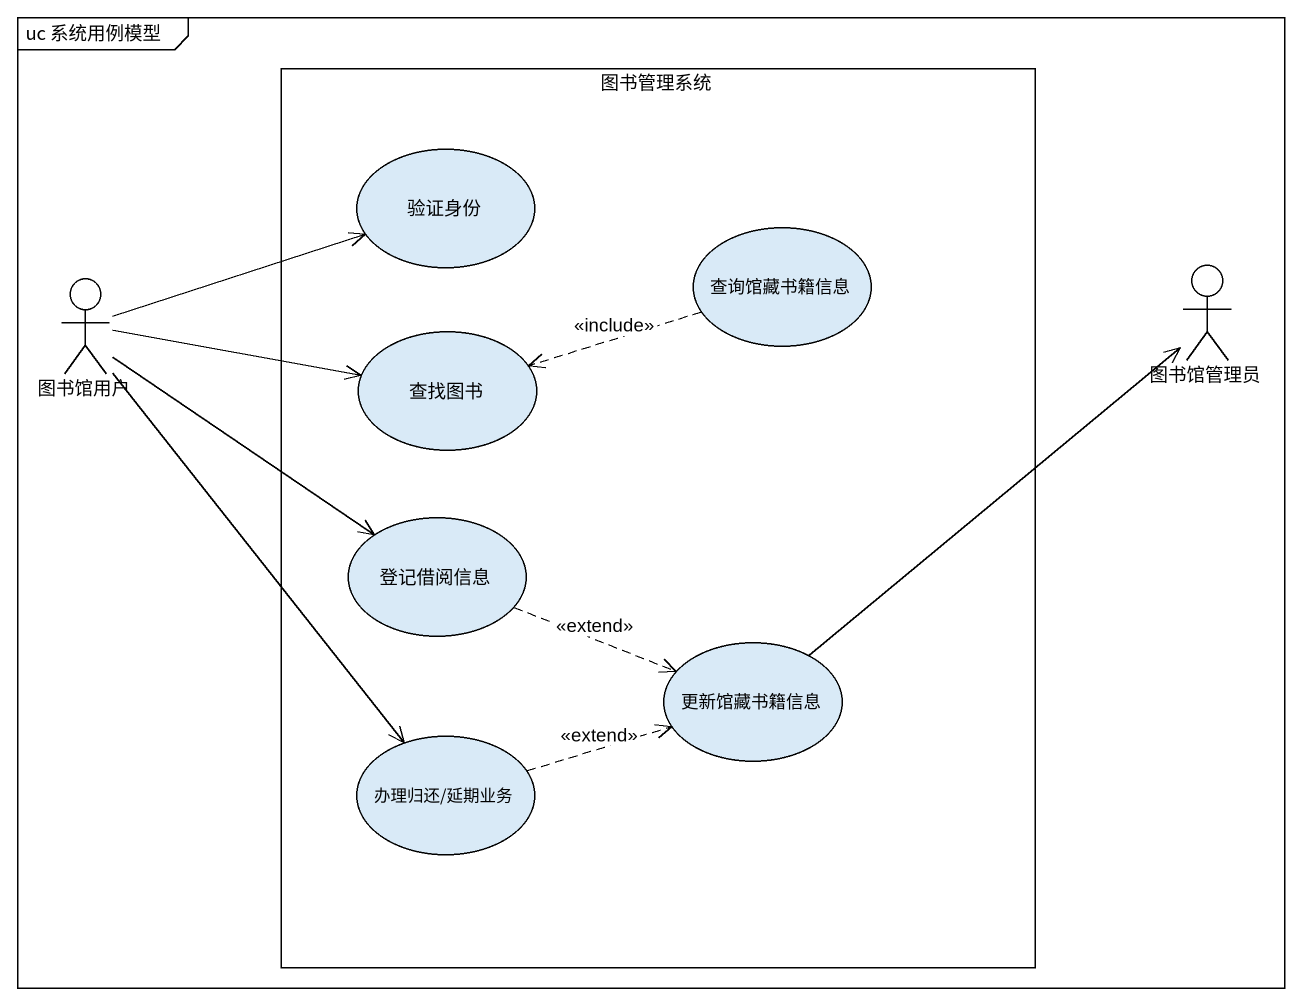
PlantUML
@startuml
mainframe uc 系统用例模型
rectangle 图书管理系统 {
  usecase 验证身份
  usecase 查询馆藏书籍信息
  usecase 查找图书
  usecase 登记借阅信息
  usecase 更新馆藏书籍信息
  usecase "办理归还/延期业务" as 办理归还_延期业务
}
actor 图书馆用户
actor 图书馆管理员
查询馆藏书籍信息 .left.> 查找图书 : <<include>>
图书馆用户 -up-> 验证身份
图书馆用户 -right-> 查找图书
图书馆用户 -right-> 登记借阅信息
图书馆用户 --> 办理归还_延期业务
登记借阅信息 .right.> 更新馆藏书籍信息 : <<extend>>
更新馆藏书籍信息 -right-> 图书馆管理员
办理归还_延期业务 .right.> 更新馆藏书籍信息 : <<extend>>
@enduml
